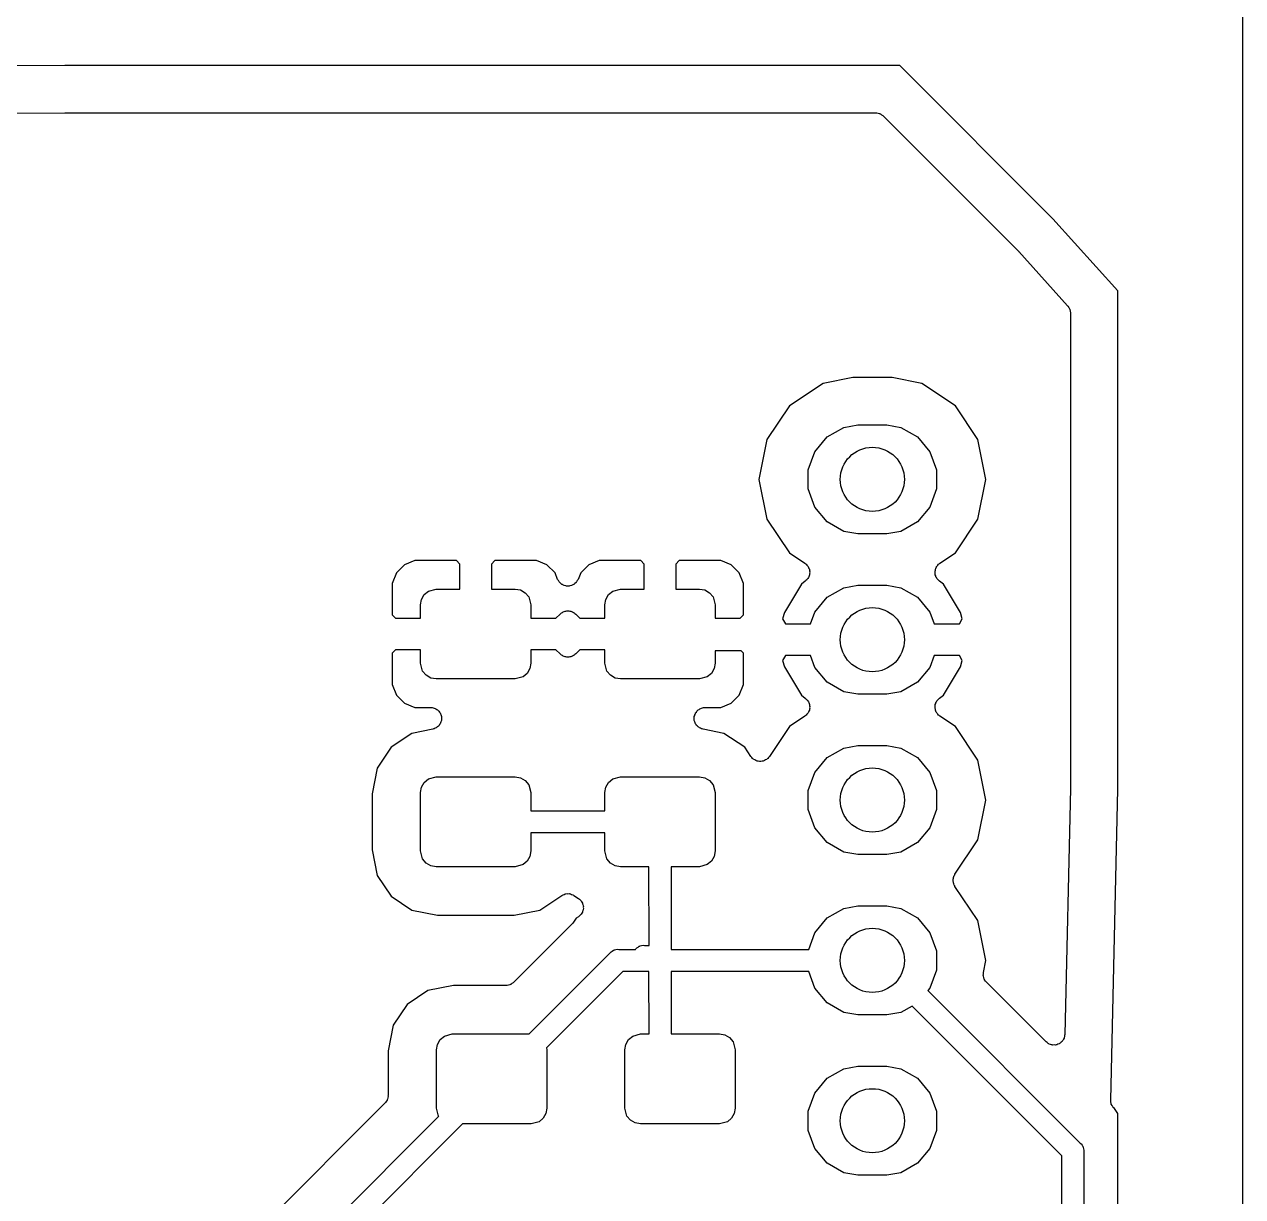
# Model space of a CAD drawing. Extents: x 82 to 161, y -171 to -33.
# Drawn here: x 141.25 to 160.55, y -82.61 to -64.04 of the extents above; entities that cross this region are included whole.
import ezdxf

# ---------------------------------------------------------------- set-up
doc = ezdxf.new("R2010")
doc.units = 0
doc.header["$MEASUREMENT"] = 0
doc.layers.add('BLACK', color=7, linetype='CONTINUOUS')

msp = doc.modelspace()

# ---------------------------------------------------------------- linework, layer by layer
at = {"layer": 'BLACK', "linetype": 'CONTINUOUS'}
for p, q in [((160.553, -33.6144), (160.554, -170.411)), ((141.886, -64.691), (123.267, -64.7575)), ((155.122, -64.691), (141.886, -64.691)), ((157.548, -67.1179), (155.122, -64.691)), ((123.697, -65.506), (141.887, -65.441)), ((141.887, -65.441), (141.888, -65.4411)), ((141.888, -65.4411), (141.888, -65.441)), ((141.888, -65.441), (154.738, -65.441)), ((154.738, -65.441), (154.746, -65.4423)), ((154.746, -65.4423), (154.754, -65.4417)), ((154.754, -65.4417), (154.776, -65.4476)), ((154.776, -65.4476), (154.798, -65.4516)), ((154.798, -65.4516), (154.805, -65.4554)), ((154.805, -65.4554), (154.812, -65.4574)), ((154.812, -65.4574), (154.831, -65.4705)), ((154.831, -65.4705), (154.851, -65.4819)), ((154.851, -65.4819), (154.856, -65.4878)), ((154.856, -65.4878), (154.862, -65.4923)), ((154.862, -65.4923), (157.001, -67.631)), ((158.575, -68.2586), (157.548, -67.1179)), ((157.001, -67.631), (157.004, -67.6348)), ((157.004, -67.6348), (157.007, -67.6377)), ((157.007, -67.6377), (157.78, -68.4964)), ((158.575, -76.153), (158.575, -68.2586)), ((157.78, -68.4964), (157.782, -68.499)), ((157.782, -68.499), (157.784, -68.501)), ((157.784, -68.501), (157.798, -68.5248)), ((157.798, -68.5248), (157.812, -68.548)), ((157.812, -68.548), (157.813, -68.551)), ((157.813, -68.551), (157.814, -68.5537)), ((157.814, -68.5537), (157.819, -68.5806)), ((157.819, -68.5806), (157.825, -68.6074)), ((157.825, -68.6074), (157.824, -68.6105)), ((157.824, -68.6105), (157.825, -68.6135)), ((157.825, -68.6135), (157.825, -76.1425)), ((154.375, -69.6334), (153.904, -69.727)), ((154.997, -69.6334), (154.375, -69.6334)), ((155.468, -69.727), (154.997, -69.6334)), ((153.904, -69.727), (153.37, -70.0837)), ((156.002, -70.0837), (155.468, -69.727)), ((153.37, -70.0837), (153.014, -70.6174)), ((156.358, -70.6174), (156.002, -70.0837)), ((153.97, -70.5752), (154.234, -70.423)), ((154.234, -70.423), (154.458, -70.3834)), ((154.458, -70.3834), (154.914, -70.3834)), ((154.914, -70.3834), (155.138, -70.423)), ((155.138, -70.423), (155.402, -70.5752)), ((153.014, -70.6174), (152.888, -71.247)), ((153.774, -70.8085), (153.97, -70.5752)), ((155.402, -70.5752), (155.598, -70.8085)), ((156.484, -71.247), (156.358, -70.6174)), ((153.67, -71.0947), (153.774, -70.8085)), ((155.598, -70.8085), (155.702, -71.0947)), ((153.67, -71.3993), (153.67, -71.0947)), ((155.702, -71.0947), (155.702, -71.3993)), ((152.888, -71.247), (153.014, -71.8766)), ((153.774, -71.6855), (153.67, -71.3993)), ((155.702, -71.3993), (155.598, -71.6855)), ((156.358, -71.8766), (156.484, -71.247)), ((153.97, -71.9188), (153.774, -71.6855)), ((155.598, -71.6855), (155.402, -71.9188)), ((153.014, -71.8766), (153.37, -72.4103)), ((154.234, -72.071), (153.97, -71.9188)), ((155.402, -71.9188), (155.138, -72.071)), ((156.002, -72.4103), (156.358, -71.8766)), ((154.458, -72.1106), (154.234, -72.071)), ((154.914, -72.1106), (154.458, -72.1106)), ((155.138, -72.071), (154.914, -72.1106)), ((147.435, -72.534), (147.27, -72.6025)), ((148.096, -72.534), (147.435, -72.534)), ((148.149, -72.5877), (148.096, -72.534)), ((148.149, -72.984), (148.149, -72.5877)), ((148.703, -72.534), (148.649, -72.5877)), ((148.649, -72.5877), (148.649, -72.984)), ((149.364, -72.534), (148.703, -72.534)), ((149.529, -72.6025), (149.364, -72.534)), ((150.356, -72.534), (150.191, -72.6025)), ((151.017, -72.534), (150.356, -72.534)), ((151.07, -72.5877), (151.017, -72.534)), ((151.07, -72.984), (151.07, -72.5877)), ((151.624, -72.534), (151.57, -72.5877)), ((151.57, -72.5877), (151.57, -72.984)), ((152.285, -72.534), (151.624, -72.534)), ((152.45, -72.6025), (152.285, -72.534)), ((153.37, -72.4103), (153.616, -72.5745)), ((153.616, -72.5745), (153.627, -72.5847)), ((153.627, -72.5847), (153.639, -72.5928)), ((153.639, -72.5928), (153.648, -72.6055)), ((155.724, -72.6055), (155.733, -72.5928)), ((155.733, -72.5928), (155.745, -72.5847)), ((155.745, -72.5847), (155.756, -72.5745)), ((155.756, -72.5745), (156.002, -72.4103)), ((147.143, -72.7291), (147.075, -72.8945)), ((147.27, -72.6025), (147.143, -72.7291)), ((149.656, -72.7291), (149.529, -72.6025)), ((149.698, -72.8313), (149.656, -72.7291)), ((150.064, -72.7291), (150.022, -72.8313)), ((150.191, -72.6025), (150.064, -72.7291)), ((152.577, -72.7291), (152.45, -72.6025)), ((152.645, -72.8945), (152.577, -72.7291)), ((153.648, -72.6055), (153.66, -72.6165)), ((153.66, -72.6165), (153.666, -72.6297)), ((153.666, -72.6297), (153.675, -72.6415)), ((153.679, -72.7905), (153.671, -72.8027)), ((153.675, -72.6415), (153.68, -72.6568)), ((153.683, -72.775), (153.679, -72.7905)), ((153.68, -72.6568), (153.687, -72.671)), ((153.689, -72.7604), (153.683, -72.775)), ((153.687, -72.671), (153.688, -72.6857)), ((153.688, -72.6857), (153.693, -72.6998)), ((153.69, -72.7457), (153.689, -72.7604)), ((153.693, -72.7314), (153.69, -72.7457)), ((153.693, -72.6998), (153.692, -72.7156)), ((153.692, -72.7156), (153.693, -72.7314)), ((155.679, -72.6998), (155.684, -72.6857)), ((155.68, -72.7156), (155.679, -72.6998)), ((155.679, -72.7314), (155.68, -72.7156)), ((155.682, -72.7457), (155.679, -72.7314)), ((155.683, -72.7604), (155.682, -72.7457)), ((155.689, -72.775), (155.683, -72.7604)), ((155.684, -72.6857), (155.685, -72.671)), ((155.685, -72.671), (155.692, -72.6568)), ((155.693, -72.7905), (155.689, -72.775)), ((155.692, -72.6568), (155.697, -72.6415)), ((155.701, -72.8027), (155.693, -72.7905)), ((155.697, -72.6415), (155.706, -72.6297)), ((155.706, -72.6297), (155.712, -72.6165)), ((155.712, -72.6165), (155.724, -72.6055)), ((147.075, -72.8945), (147.075, -73.3928)), ((147.649, -73.0175), (147.774, -72.984)), ((147.774, -72.984), (148.149, -72.984)), ((148.649, -72.984), (149.024, -72.984)), ((149.024, -72.984), (149.11, -72.9991)), ((149.711, -72.8506), (149.698, -72.8313)), ((149.721, -72.8709), (149.711, -72.8506)), ((149.727, -72.876), (149.721, -72.8709)), ((149.731, -72.8825), (149.727, -72.876)), ((149.749, -72.8965), (149.731, -72.8825)), ((149.766, -72.9119), (149.749, -72.8965)), ((149.773, -72.9149), (149.766, -72.9119)), ((149.779, -72.9195), (149.773, -72.9149)), ((149.801, -72.9264), (149.779, -72.9195)), ((149.822, -72.9352), (149.801, -72.9264)), ((149.83, -72.9355), (149.822, -72.9352)), ((149.837, -72.9378), (149.83, -72.9355)), ((149.86, -72.9368), (149.837, -72.9378)), ((149.883, -72.9378), (149.86, -72.9368)), ((149.89, -72.9355), (149.883, -72.9378)), ((149.898, -72.9352), (149.89, -72.9355)), ((149.919, -72.9264), (149.898, -72.9352)), ((149.941, -72.9195), (149.919, -72.9264)), ((149.947, -72.9149), (149.941, -72.9195)), ((149.954, -72.9119), (149.947, -72.9149)), ((149.971, -72.8965), (149.954, -72.9119)), ((149.989, -72.8825), (149.971, -72.8965)), ((149.993, -72.8761), (149.989, -72.8825)), ((149.999, -72.8709), (149.993, -72.8761)), ((150.009, -72.8506), (149.999, -72.8709)), ((150.022, -72.8313), (150.009, -72.8506)), ((150.57, -73.0175), (150.695, -72.984)), ((150.695, -72.984), (151.07, -72.984)), ((151.57, -72.984), (151.945, -72.984)), ((151.945, -72.984), (152.031, -72.9991)), ((152.645, -73.3928), (152.645, -72.8945)), ((153.56, -72.9071), (153.292, -73.3558)), ((153.623, -72.8604), (153.56, -72.9071)), ((153.633, -72.8497), (153.623, -72.8604)), ((153.645, -72.841), (153.633, -72.8497)), ((153.654, -72.8278), (153.645, -72.841)), ((153.665, -72.8162), (153.654, -72.8278)), ((153.671, -72.8027), (153.665, -72.8162)), ((153.97, -73.1152), (154.234, -72.963)), ((154.234, -72.963), (154.458, -72.9234)), ((154.458, -72.9234), (154.914, -72.9234)), ((154.914, -72.9234), (155.138, -72.963)), ((155.138, -72.963), (155.402, -73.1152)), ((155.707, -72.8162), (155.701, -72.8027)), ((155.718, -72.8278), (155.707, -72.8162)), ((155.727, -72.841), (155.718, -72.8278)), ((155.739, -72.8497), (155.727, -72.841)), ((155.749, -72.8604), (155.739, -72.8497)), ((155.812, -72.9071), (155.749, -72.8604)), ((156.08, -73.3558), (155.812, -72.9071)), ((147.524, -73.234), (147.54, -73.1485)), ((147.54, -73.1485), (147.583, -73.0733)), ((147.583, -73.0733), (147.649, -73.0175)), ((149.11, -72.9991), (149.185, -73.0425)), ((149.185, -73.0425), (149.241, -73.109)), ((149.241, -73.109), (149.274, -73.234)), ((150.445, -73.234), (150.461, -73.1485)), ((150.461, -73.1485), (150.504, -73.0733)), ((150.504, -73.0733), (150.57, -73.0175)), ((152.031, -72.9991), (152.106, -73.0425)), ((152.106, -73.0425), (152.162, -73.109)), ((152.162, -73.109), (152.195, -73.234)), ((153.774, -73.3485), (153.97, -73.1152)), ((155.402, -73.1152), (155.598, -73.3485)), ((147.524, -73.4465), (147.524, -73.234)), ((149.274, -73.234), (149.274, -73.4465)), ((149.749, -73.3722), (149.76, -73.3614)), ((149.76, -73.3614), (149.773, -73.3549)), ((149.773, -73.3549), (149.786, -73.3461)), ((149.786, -73.3461), (149.801, -73.3422)), ((149.801, -73.3422), (149.815, -73.3357)), ((149.815, -73.3357), (149.83, -73.3344)), ((149.83, -73.3344), (149.845, -73.3304)), ((149.845, -73.3304), (149.86, -73.3318)), ((149.86, -73.3318), (149.875, -73.3304)), ((149.875, -73.3304), (149.89, -73.3344)), ((149.89, -73.3344), (149.905, -73.3357)), ((149.905, -73.3357), (149.919, -73.3422)), ((149.919, -73.3422), (149.934, -73.3461)), ((149.934, -73.3461), (149.947, -73.3549)), ((149.947, -73.3549), (149.96, -73.3614)), ((149.96, -73.3614), (149.971, -73.3722)), ((150.445, -73.4465), (150.445, -73.234)), ((152.195, -73.234), (152.195, -73.4465)), ((153.292, -73.3558), (153.264, -73.4583)), ((153.706, -73.537), (153.774, -73.3485)), ((155.598, -73.3485), (155.666, -73.537)), ((156.108, -73.4583), (156.08, -73.3558)), ((147.075, -73.3928), (147.128, -73.4465)), ((147.128, -73.4465), (147.524, -73.4465)), ((149.274, -73.4465), (149.671, -73.4465)), ((149.671, -73.4465), (149.736, -73.381)), ((149.736, -73.381), (149.749, -73.3722)), ((149.971, -73.3722), (149.984, -73.381)), ((149.984, -73.381), (150.049, -73.4465)), ((150.049, -73.4465), (150.445, -73.4465)), ((152.195, -73.4465), (152.592, -73.4465)), ((152.592, -73.4465), (152.645, -73.3928)), ((153.264, -73.4583), (153.307, -73.537)), ((153.307, -73.537), (153.706, -73.537)), ((155.666, -73.537), (156.065, -73.537)), ((156.065, -73.537), (156.108, -73.4583)), ((147.128, -73.9465), (147.075, -74.0002)), ((147.524, -73.9465), (147.128, -73.9465)), ((147.524, -74.159), (147.524, -73.9465)), ((149.671, -73.9465), (149.274, -73.9465)), ((149.274, -73.9465), (149.274, -74.159)), ((149.736, -74.012), (149.671, -73.9465)), ((150.049, -73.9465), (149.984, -74.012)), ((150.445, -73.9465), (150.049, -73.9465)), ((150.445, -74.159), (150.445, -73.9465)), ((147.075, -74.0002), (147.075, -74.4985)), ((149.749, -74.0208), (149.736, -74.012)), ((149.76, -74.0316), (149.749, -74.0208)), ((149.773, -74.0381), (149.76, -74.0316)), ((149.786, -74.0469), (149.773, -74.0381)), ((149.801, -74.0508), (149.786, -74.0469)), ((149.815, -74.0573), (149.801, -74.0508)), ((149.83, -74.0586), (149.815, -74.0573)), ((149.845, -74.0626), (149.83, -74.0586)), ((149.86, -74.0612), (149.845, -74.0626)), ((149.875, -74.0626), (149.86, -74.0612)), ((149.89, -74.0586), (149.875, -74.0626)), ((149.905, -74.0573), (149.89, -74.0586)), ((149.919, -74.0508), (149.905, -74.0573)), ((149.934, -74.0469), (149.919, -74.0508)), ((149.947, -74.0381), (149.934, -74.0469)), ((149.96, -74.0316), (149.947, -74.0381)), ((149.971, -74.0208), (149.96, -74.0316)), ((149.984, -74.012), (149.971, -74.0208)), ((152.607, -73.962), (152.195, -73.962)), ((152.195, -73.962), (152.195, -74.159)), ((152.645, -74.0002), (152.607, -73.962)), ((152.645, -74.4985), (152.645, -74.0002)), ((153.307, -74.037), (153.264, -74.1157)), ((153.264, -74.1157), (153.292, -74.2182)), ((153.706, -74.037), (153.307, -74.037)), ((153.774, -74.2255), (153.706, -74.037)), ((155.666, -74.037), (155.598, -74.2255)), ((156.065, -74.037), (155.666, -74.037)), ((156.108, -74.1157), (156.065, -74.037)), ((156.08, -74.2182), (156.108, -74.1157)), ((147.558, -74.284), (147.524, -74.159)), ((147.614, -74.3505), (147.558, -74.284)), ((149.216, -74.3197), (149.149, -74.3755)), ((149.259, -74.2445), (149.216, -74.3197)), ((149.274, -74.159), (149.259, -74.2445)), ((150.479, -74.284), (150.445, -74.159)), ((150.535, -74.3505), (150.479, -74.284)), ((152.137, -74.3197), (152.07, -74.3755)), ((152.18, -74.2445), (152.137, -74.3197)), ((152.195, -74.159), (152.18, -74.2445)), ((153.292, -74.2182), (153.56, -74.6669)), ((153.97, -74.4588), (153.774, -74.2255)), ((155.598, -74.2255), (155.402, -74.4588)), ((155.812, -74.6669), (156.08, -74.2182)), ((147.075, -74.4985), (147.143, -74.6639)), ((147.689, -74.3939), (147.614, -74.3505)), ((147.774, -74.409), (147.689, -74.3939)), ((149.024, -74.409), (147.774, -74.409)), ((149.149, -74.3755), (149.024, -74.409)), ((150.61, -74.3939), (150.535, -74.3505)), ((150.695, -74.409), (150.61, -74.3939)), ((151.945, -74.409), (150.695, -74.409)), ((152.07, -74.3755), (151.945, -74.409)), ((152.577, -74.6639), (152.645, -74.4985)), ((154.234, -74.611), (153.97, -74.4588)), ((155.402, -74.4588), (155.138, -74.611)), ((147.143, -74.6639), (147.27, -74.7905)), ((152.45, -74.7905), (152.577, -74.6639)), ((153.56, -74.6669), (153.623, -74.7136)), ((153.623, -74.7136), (153.633, -74.7243)), ((154.458, -74.6506), (154.234, -74.611)), ((154.914, -74.6506), (154.458, -74.6506)), ((155.138, -74.611), (154.914, -74.6506)), ((155.739, -74.7243), (155.749, -74.7136)), ((155.749, -74.7136), (155.812, -74.6669)), ((147.27, -74.7905), (147.435, -74.859)), ((147.435, -74.859), (147.683, -74.859)), ((147.683, -74.859), (147.697, -74.8613)), ((147.697, -74.8613), (147.71, -74.861)), ((147.71, -74.861), (147.726, -74.8666)), ((147.726, -74.8666), (147.743, -74.8696)), ((147.743, -74.8696), (147.755, -74.8763)), ((147.755, -74.8763), (147.768, -74.8806)), ((147.768, -74.8806), (147.781, -74.8913)), ((147.781, -74.8913), (147.796, -74.8999)), ((147.796, -74.8999), (147.805, -74.9102)), ((147.805, -74.9102), (147.815, -74.9186)), ((151.905, -74.9186), (151.915, -74.9102)), ((151.915, -74.9102), (151.924, -74.8999)), ((151.924, -74.8999), (151.939, -74.8913)), ((151.939, -74.8913), (151.952, -74.8806)), ((151.952, -74.8806), (151.965, -74.8763)), ((151.965, -74.8763), (151.977, -74.8696)), ((151.977, -74.8696), (151.994, -74.8666)), ((151.994, -74.8666), (152.01, -74.861)), ((152.01, -74.861), (152.023, -74.8613)), ((152.023, -74.8613), (152.037, -74.859)), ((152.037, -74.859), (152.285, -74.859)), ((152.285, -74.859), (152.45, -74.7905)), ((153.633, -74.7243), (153.645, -74.733)), ((153.645, -74.733), (153.654, -74.7462)), ((153.654, -74.7462), (153.665, -74.7578)), ((153.665, -74.7578), (153.671, -74.7713)), ((153.671, -74.7713), (153.679, -74.7835)), ((153.679, -74.7835), (153.683, -74.799)), ((153.687, -74.903), (153.68, -74.9172)), ((153.683, -74.799), (153.689, -74.8136)), ((153.688, -74.8883), (153.687, -74.903)), ((153.693, -74.8742), (153.688, -74.8883)), ((153.689, -74.8136), (153.69, -74.8283)), ((153.69, -74.8283), (153.693, -74.8426)), ((153.693, -74.8426), (153.692, -74.8584)), ((153.692, -74.8584), (153.693, -74.8742)), ((155.679, -74.8426), (155.682, -74.8283)), ((155.68, -74.8584), (155.679, -74.8426)), ((155.679, -74.8742), (155.68, -74.8584)), ((155.684, -74.8883), (155.679, -74.8742)), ((155.682, -74.8283), (155.683, -74.8136)), ((155.683, -74.8136), (155.689, -74.799)), ((155.685, -74.903), (155.684, -74.8883)), ((155.692, -74.9172), (155.685, -74.903)), ((155.689, -74.799), (155.693, -74.7835)), ((155.693, -74.7835), (155.701, -74.7713)), ((155.701, -74.7713), (155.707, -74.7578)), ((155.707, -74.7578), (155.718, -74.7462)), ((155.718, -74.7462), (155.727, -74.733)), ((155.727, -74.733), (155.739, -74.7243)), ((147.815, -74.9186), (147.824, -74.9333)), ((147.824, -74.9333), (147.835, -74.9465)), ((147.835, -74.9465), (147.84, -74.9591)), ((147.841, -75.1053), (147.835, -75.1215)), ((147.84, -74.9591), (147.847, -74.9706)), ((147.849, -75.0903), (147.841, -75.1053)), ((147.847, -74.9706), (147.85, -74.9874)), ((147.851, -75.077), (147.849, -75.0903)), ((147.85, -74.9874), (147.856, -75.0036)), ((147.856, -75.0644), (147.851, -75.077)), ((147.856, -75.0036), (147.856, -75.017)), ((147.856, -75.017), (147.858, -75.0302)), ((147.858, -75.0302), (147.856, -75.0472)), ((147.856, -75.0472), (147.856, -75.0644)), ((151.862, -75.0302), (151.864, -75.017)), ((151.864, -75.0472), (151.862, -75.0302)), ((151.864, -75.0036), (151.87, -74.9874)), ((151.864, -75.017), (151.864, -75.0036)), ((151.864, -75.0644), (151.864, -75.0472)), ((151.869, -75.077), (151.864, -75.0644)), ((151.871, -75.0903), (151.869, -75.077)), ((151.87, -74.9874), (151.873, -74.9706)), ((151.879, -75.1053), (151.871, -75.0903)), ((151.873, -74.9706), (151.88, -74.9591)), ((151.885, -75.1215), (151.879, -75.1053)), ((151.88, -74.9591), (151.885, -74.9465)), ((151.885, -74.9465), (151.896, -74.9333)), ((151.896, -74.9333), (151.905, -74.9186)), ((153.616, -74.9995), (153.37, -75.1637)), ((153.627, -74.9893), (153.616, -74.9995)), ((153.639, -74.9812), (153.627, -74.9893)), ((153.648, -74.9685), (153.639, -74.9812)), ((153.66, -74.9575), (153.648, -74.9685)), ((153.666, -74.9443), (153.66, -74.9575)), ((153.675, -74.9325), (153.666, -74.9443)), ((153.68, -74.9172), (153.675, -74.9325)), ((155.697, -74.9325), (155.692, -74.9172)), ((155.706, -74.9443), (155.697, -74.9325)), ((155.712, -74.9575), (155.706, -74.9443)), ((155.724, -74.9685), (155.712, -74.9575)), ((155.733, -74.9812), (155.724, -74.9685)), ((155.745, -74.9893), (155.733, -74.9812)), ((155.756, -74.9995), (155.745, -74.9893)), ((156.002, -75.1637), (155.756, -74.9995)), ((147.386, -75.2715), (147.057, -75.4915)), ((147.718, -75.2056), (147.386, -75.2715)), ((147.73, -75.2008), (147.718, -75.2056)), ((147.743, -75.1984), (147.73, -75.2008)), ((147.758, -75.1898), (147.743, -75.1984)), ((147.774, -75.1836), (147.758, -75.1898)), ((147.784, -75.1748), (147.774, -75.1836)), ((147.796, -75.1681), (147.784, -75.1748)), ((147.807, -75.1549), (147.796, -75.1681)), ((147.82, -75.1435), (147.807, -75.1549)), ((147.826, -75.1318), (147.82, -75.1435)), ((147.835, -75.1215), (147.826, -75.1318)), ((151.894, -75.1318), (151.885, -75.1215)), ((151.9, -75.1435), (151.894, -75.1318)), ((151.913, -75.1549), (151.9, -75.1435)), ((151.924, -75.1681), (151.913, -75.1549)), ((151.936, -75.1748), (151.924, -75.1681)), ((151.946, -75.1836), (151.936, -75.1748)), ((151.962, -75.1898), (151.946, -75.1836)), ((151.977, -75.1984), (151.962, -75.1898)), ((151.99, -75.2008), (151.977, -75.1984)), ((152.002, -75.2056), (151.99, -75.2008)), ((152.334, -75.2715), (152.002, -75.2056)), ((152.663, -75.4915), (152.334, -75.2715)), ((153.37, -75.1637), (153.053, -75.6391)), ((156.358, -75.6974), (156.002, -75.1637)), ((147.057, -75.4915), (146.837, -75.8207)), ((152.762, -75.6391), (152.663, -75.4915)), ((154.234, -75.503), (154.458, -75.4634)), ((154.458, -75.4634), (154.914, -75.4634)), ((154.914, -75.4634), (155.138, -75.503)), ((152.775, -75.6529), (152.762, -75.6391)), ((152.786, -75.6683), (152.775, -75.6529)), ((152.796, -75.6746), (152.786, -75.6683)), ((152.804, -75.683), (152.796, -75.6746)), ((152.821, -75.6914), (152.804, -75.683)), ((153.011, -75.683), (152.993, -75.6914)), ((153.019, -75.6746), (153.011, -75.683)), ((153.028, -75.6683), (153.019, -75.6746)), ((153.039, -75.6529), (153.028, -75.6683)), ((153.053, -75.6391), (153.039, -75.6529)), ((153.774, -75.8885), (153.97, -75.6552)), ((153.97, -75.6552), (154.234, -75.503)), ((155.138, -75.503), (155.402, -75.6552)), ((155.402, -75.6552), (155.598, -75.8885)), ((146.837, -75.8207), (146.756, -76.2262)), ((152.837, -75.702), (152.821, -75.6914)), ((152.848, -75.7048), (152.837, -75.702)), ((152.858, -75.7098), (152.848, -75.7048)), ((152.877, -75.7119), (152.858, -75.7098)), ((152.896, -75.7165), (152.877, -75.7119)), ((152.907, -75.7152), (152.896, -75.7165)), ((152.919, -75.7165), (152.907, -75.7152)), ((152.937, -75.7119), (152.919, -75.7165)), ((152.956, -75.7098), (152.937, -75.7119)), ((152.966, -75.7048), (152.956, -75.7098)), ((152.978, -75.702), (152.966, -75.7048)), ((152.993, -75.6914), (152.978, -75.702)), ((156.484, -76.327), (156.358, -75.6974)), ((147.54, -76.1235), (147.583, -76.0483)), ((147.583, -76.0483), (147.649, -75.9925)), ((147.649, -75.9925), (147.774, -75.959)), ((147.774, -75.959), (149.024, -75.959)), ((149.024, -75.959), (149.11, -75.9741)), ((149.11, -75.9741), (149.185, -76.0175)), ((149.185, -76.0175), (149.241, -76.084)), ((150.461, -76.1235), (150.504, -76.0483)), ((150.504, -76.0483), (150.57, -75.9925)), ((150.57, -75.9925), (150.695, -75.959)), ((150.695, -75.959), (151.945, -75.959)), ((151.945, -75.959), (152.031, -75.9741)), ((152.031, -75.9741), (152.106, -76.0175)), ((152.106, -76.0175), (152.162, -76.084)), ((153.67, -76.1747), (153.774, -75.8885)), ((155.598, -75.8885), (155.702, -76.1747)), ((146.756, -76.2262), (146.756, -77.1168)), ((147.524, -76.209), (147.54, -76.1235)), ((147.524, -77.134), (147.524, -76.209)), ((149.241, -76.084), (149.274, -76.209)), ((149.274, -76.209), (149.274, -76.4965)), ((150.445, -76.209), (150.461, -76.1235)), ((150.445, -76.4965), (150.445, -76.209)), ((152.162, -76.084), (152.195, -76.209)), ((152.195, -76.209), (152.195, -77.134)), ((153.67, -76.4793), (153.67, -76.1747)), ((155.702, -76.1747), (155.702, -76.4793)), ((157.825, -76.1465), (157.737, -80.0385)), ((157.825, -76.1425), (157.825, -76.1445)), ((157.825, -76.1445), (157.825, -76.1465)), ((158.463, -81.0818), (158.575, -76.153)), ((156.358, -76.9566), (156.484, -76.327)), ((149.274, -76.4965), (150.445, -76.4965)), ((153.774, -76.7655), (153.67, -76.4793)), ((155.702, -76.4793), (155.598, -76.7655)), ((153.97, -76.9988), (153.774, -76.7655)), ((155.598, -76.7655), (155.402, -76.9988)), ((150.445, -76.8465), (149.274, -76.8465)), ((149.274, -76.8465), (149.274, -77.134)), ((150.445, -77.134), (150.445, -76.8465)), ((154.234, -77.151), (153.97, -76.9988)), ((155.402, -76.9988), (155.138, -77.151)), ((155.995, -77.4998), (156.358, -76.9566)), ((146.756, -77.1168), (146.837, -77.5223)), ((147.558, -77.259), (147.524, -77.134)), ((149.259, -77.2195), (149.216, -77.2947)), ((149.274, -77.134), (149.259, -77.2195)), ((150.479, -77.259), (150.445, -77.134)), ((152.18, -77.2195), (152.137, -77.2947)), ((152.195, -77.134), (152.18, -77.2195)), ((154.458, -77.1906), (154.234, -77.151)), ((154.914, -77.1906), (154.458, -77.1906)), ((155.138, -77.151), (154.914, -77.1906)), ((147.614, -77.3255), (147.558, -77.259)), ((147.689, -77.3689), (147.614, -77.3255)), ((147.774, -77.384), (147.689, -77.3689)), ((149.024, -77.384), (147.774, -77.384)), ((149.149, -77.3505), (149.024, -77.384)), ((149.216, -77.2947), (149.149, -77.3505)), ((150.535, -77.3255), (150.479, -77.259)), ((150.61, -77.3689), (150.535, -77.3255)), ((150.695, -77.384), (150.61, -77.3689)), ((151.145, -77.384), (150.695, -77.384)), ((151.146, -78.6285), (151.145, -77.384)), ((151.945, -77.384), (151.495, -77.384)), ((151.495, -77.384), (151.495, -78.692)), ((152.07, -77.3505), (151.945, -77.384)), ((152.137, -77.2947), (152.07, -77.3505)), ((146.837, -77.5223), (147.057, -77.8515)), ((155.967, -77.5779), (155.97, -77.5669)), ((155.968, -77.597), (155.967, -77.5779)), ((155.967, -77.6161), (155.968, -77.597)), ((155.97, -77.6271), (155.967, -77.6161)), ((155.97, -77.5669), (155.971, -77.5554)), ((155.971, -77.5554), (155.979, -77.5379)), ((155.979, -77.5379), (155.984, -77.5196)), ((155.984, -77.5196), (155.991, -77.5103)), ((155.991, -77.5103), (155.995, -77.4998)), ((149.83, -77.8124), (149.841, -77.8092)), ((149.841, -77.8092), (149.86, -77.8104)), ((149.86, -77.8104), (149.879, -77.8092)), ((149.879, -77.8092), (149.89, -77.8124)), ((155.971, -77.6386), (155.97, -77.6271)), ((155.979, -77.6561), (155.971, -77.6386)), ((155.984, -77.6744), (155.979, -77.6561)), ((155.991, -77.6837), (155.984, -77.6744)), ((155.995, -77.6942), (155.991, -77.6837)), ((156.358, -78.2374), (155.995, -77.6942)), ((147.057, -77.8515), (147.386, -78.0715)), ((149.413, -78.0715), (149.763, -77.8376)), ((149.763, -77.8376), (149.773, -77.833)), ((149.773, -77.833), (149.783, -77.8262)), ((149.783, -77.8262), (149.801, -77.8208)), ((149.801, -77.8208), (149.818, -77.8131)), ((149.818, -77.8131), (149.83, -77.8124)), ((149.89, -77.8124), (149.902, -77.8131)), ((149.902, -77.8131), (149.919, -77.8208)), ((149.919, -77.8208), (149.937, -77.8262)), ((149.937, -77.8262), (149.947, -77.833)), ((149.947, -77.833), (149.957, -77.8376)), ((149.957, -77.8376), (150.028, -77.8848)), ((150.028, -77.8848), (150.042, -77.898)), ((150.042, -77.898), (150.057, -77.9093)), ((150.057, -77.9093), (150.063, -77.9189)), ((150.063, -77.9189), (150.072, -77.9269)), ((150.072, -77.9269), (150.08, -77.944)), ((150.08, -77.944), (150.091, -77.9599)), ((150.091, -77.9599), (150.094, -77.971)), ((150.094, -77.971), (150.099, -77.9814)), ((150.099, -77.9814), (150.101, -78.0004)), ((150.101, -78.0004), (150.105, -78.0189)), ((154.234, -78.043), (154.458, -78.0034)), ((154.458, -78.0034), (154.914, -78.0034)), ((154.914, -78.0034), (155.138, -78.043)), ((147.386, -78.0715), (147.792, -78.1521)), ((147.792, -78.1521), (149.007, -78.1521)), ((149.007, -78.1521), (149.413, -78.0715)), ((150.028, -78.1759), (149.992, -78.2001)), ((150.042, -78.1626), (150.028, -78.1759)), ((150.057, -78.1514), (150.042, -78.1626)), ((150.063, -78.1418), (150.057, -78.1514)), ((150.072, -78.1338), (150.063, -78.1418)), ((150.08, -78.1167), (150.072, -78.1338)), ((150.091, -78.1008), (150.08, -78.1167)), ((150.094, -78.0896), (150.091, -78.1008)), ((150.099, -78.0793), (150.094, -78.0896)), ((150.101, -78.0603), (150.099, -78.0793)), ((150.105, -78.0418), (150.101, -78.0603)), ((150.105, -78.0189), (150.104, -78.0303)), ((150.104, -78.0303), (150.105, -78.0418)), ((153.774, -78.4285), (153.97, -78.1952)), ((153.97, -78.1952), (154.234, -78.043)), ((155.138, -78.043), (155.402, -78.1952)), ((155.402, -78.1952), (155.598, -78.4285)), ((149.928, -78.2895), (149.004, -79.2131)), ((149.938, -78.2754), (149.928, -78.2895)), ((149.95, -78.263), (149.938, -78.2754)), ((149.992, -78.2001), (149.95, -78.263)), ((156.484, -78.867), (156.358, -78.2374)), ((153.678, -78.692), (153.774, -78.4285)), ((155.598, -78.4285), (155.702, -78.7147)), ((149.246, -80.0325), (150.529, -78.7487)), ((150.529, -78.7487), (150.544, -78.7309)), ((150.544, -78.7309), (150.564, -78.7193)), ((150.564, -78.7193), (150.583, -78.706)), ((150.583, -78.706), (150.591, -78.7039)), ((150.591, -78.7039), (150.598, -78.7)), ((150.598, -78.7), (150.621, -78.696)), ((150.621, -78.696), (150.643, -78.69)), ((150.643, -78.69), (150.666, -78.692)), ((150.666, -78.692), (150.931, -78.692)), ((150.931, -78.692), (150.937, -78.6852)), ((150.937, -78.6852), (150.952, -78.6674)), ((150.952, -78.6674), (150.972, -78.6558)), ((150.972, -78.6558), (150.991, -78.6424)), ((150.991, -78.6424), (150.999, -78.6404)), ((150.999, -78.6404), (151.006, -78.6365)), ((151.006, -78.6365), (151.029, -78.6325)), ((151.029, -78.6325), (151.051, -78.6265)), ((151.051, -78.6265), (151.074, -78.6285)), ((151.074, -78.6285), (151.146, -78.6285)), ((151.495, -78.692), (153.678, -78.692)), ((155.702, -78.7147), (155.702, -79.0193)), ((156.446, -79.0564), (156.484, -78.867)), ((150.731, -79.042), (149.52, -80.2525)), ((150.995, -79.042), (150.731, -79.042)), ((151.018, -79.044), (150.995, -79.042)), ((151.026, -79.042), (151.018, -79.044)), ((151.145, -79.042), (151.026, -79.042)), ((151.146, -80.0325), (151.145, -79.042)), ((153.678, -79.042), (151.495, -79.042)), ((151.495, -79.042), (151.495, -80.0325)), ((153.774, -79.3055), (153.678, -79.042)), ((155.702, -79.0193), (155.598, -79.3055)), ((156.443, -79.1058), (156.445, -79.0811)), ((156.445, -79.1114), (156.443, -79.1058)), ((156.445, -79.0811), (156.446, -79.0564)), ((156.445, -79.1172), (156.445, -79.1114)), ((156.453, -79.1406), (156.445, -79.1172)), ((156.459, -79.1645), (156.453, -79.1406)), ((147.64, -79.345), (147.311, -79.565)), ((148.046, -79.2644), (147.64, -79.345)), ((148.88, -79.2644), (148.046, -79.2644)), ((148.888, -79.263), (148.88, -79.2644)), ((148.896, -79.2637), (148.888, -79.263)), ((148.918, -79.2578), (148.896, -79.2637)), ((148.94, -79.2538), (148.918, -79.2578)), ((148.947, -79.25), (148.94, -79.2538)), ((148.954, -79.248), (148.947, -79.25)), ((148.973, -79.2349), (148.954, -79.248)), ((148.993, -79.2234), (148.973, -79.2349)), ((148.998, -79.2175), (148.993, -79.2234)), ((149.004, -79.2131), (148.998, -79.2175)), ((153.97, -79.5388), (153.774, -79.3055)), ((155.598, -79.3055), (155.564, -79.3454)), ((155.564, -79.3454), (157.979, -81.7605)), ((156.462, -79.1692), (156.459, -79.1645)), ((156.464, -79.1747), (156.462, -79.1692)), ((156.48, -79.194), (156.464, -79.1747)), ((156.494, -79.2143), (156.48, -79.194)), ((157.438, -80.1583), (156.494, -79.2143)), ((154.234, -79.691), (153.97, -79.5388)), ((147.311, -79.565), (147.091, -79.8942)), ((154.458, -79.7306), (154.234, -79.691)), ((154.914, -79.7306), (154.458, -79.7306)), ((155.138, -79.691), (154.914, -79.7306)), ((155.314, -79.5898), (155.138, -79.691)), ((157.686, -81.9621), (155.314, -79.5898)), ((147.091, -79.8942), (147.01, -80.2997)), ((147.794, -80.197), (147.837, -80.1218)), ((147.837, -80.1218), (147.903, -80.066)), ((147.903, -80.066), (148.028, -80.0325)), ((148.028, -80.0325), (149.246, -80.0325)), ((150.778, -80.197), (150.821, -80.1218)), ((150.821, -80.1218), (150.888, -80.066)), ((150.888, -80.066), (151.013, -80.0325)), ((151.013, -80.0325), (151.146, -80.0325)), ((151.495, -80.0325), (152.263, -80.0325)), ((152.263, -80.0325), (152.349, -80.0476)), ((152.349, -80.0476), (152.424, -80.091)), ((152.424, -80.091), (152.48, -80.1575)), ((157.714, -80.1159), (157.705, -80.1349)), ((157.725, -80.0981), (157.714, -80.1159)), ((157.726, -80.0886), (157.725, -80.0981)), ((157.731, -80.0798), (157.726, -80.0886)), ((157.732, -80.059), (157.731, -80.0798)), ((157.737, -80.0385), (157.732, -80.059)), ((147.01, -80.2997), (147.01, -81.0075)), ((147.778, -80.2825), (147.794, -80.197)), ((147.778, -81.2075), (147.778, -80.2825)), ((149.52, -80.2525), (149.528, -80.2825)), ((149.528, -80.2825), (149.528, -81.2075)), ((150.763, -80.2825), (150.778, -80.197)), ((150.763, -81.2075), (150.763, -80.2825)), ((152.48, -80.1575), (152.513, -80.2825)), ((152.513, -80.2825), (152.513, -81.2075)), ((157.455, -80.1702), (157.438, -80.1583)), ((157.471, -80.184), (157.455, -80.1702)), ((157.48, -80.1876), (157.471, -80.184)), ((157.488, -80.1931), (157.48, -80.1876)), ((157.508, -80.1985), (157.488, -80.1931)), ((157.527, -80.2061), (157.508, -80.1985)), ((157.537, -80.2063), (157.527, -80.2061)), ((157.546, -80.2088), (157.537, -80.2063)), ((157.567, -80.207), (157.546, -80.2088)), ((157.588, -80.2075), (157.567, -80.207)), ((157.597, -80.2044), (157.588, -80.2075)), ((157.607, -80.2035), (157.597, -80.2044)), ((157.626, -80.1947), (157.607, -80.2035)), ((157.646, -80.188), (157.626, -80.1947)), ((157.653, -80.182), (157.646, -80.188)), ((157.662, -80.1779), (157.653, -80.182)), ((157.677, -80.1631), (157.662, -80.1779)), ((157.693, -80.15), (157.677, -80.1631)), ((157.698, -80.1417), (157.693, -80.15)), ((157.705, -80.1349), (157.698, -80.1417)), ((153.97, -80.7352), (154.234, -80.583)), ((154.234, -80.583), (154.458, -80.5434)), ((154.458, -80.5434), (154.914, -80.5434)), ((154.914, -80.5434), (155.138, -80.583)), ((155.138, -80.583), (155.402, -80.7352)), ((153.774, -80.9685), (153.97, -80.7352)), ((155.402, -80.7352), (155.598, -80.9685)), ((146.994, -81.0814), (146.981, -81.1002)), ((146.996, -81.074), (146.994, -81.0814)), ((147, -81.0673), (146.996, -81.074)), ((147.004, -81.0448), (147, -81.0673)), ((147.01, -81.0227), (147.004, -81.0448)), ((147.01, -81.0075), (147.009, -81.0151)), ((147.009, -81.0151), (147.01, -81.0227)), ((153.67, -81.2547), (153.774, -80.9685)), ((155.598, -80.9685), (155.702, -81.2547)), ((158.467, -81.1082), (158.463, -81.0818)), ((146.959, -81.1312), (144.674, -83.4163)), ((146.964, -81.1249), (146.959, -81.1312)), ((146.969, -81.12), (146.964, -81.1249)), ((146.981, -81.1002), (146.969, -81.12)), ((147.812, -81.3325), (147.778, -81.2075)), ((149.528, -81.2075), (149.513, -81.293)), ((150.796, -81.3325), (150.763, -81.2075)), ((152.513, -81.2075), (152.498, -81.293)), ((153.67, -81.5593), (153.67, -81.2547)), ((155.702, -81.2547), (155.702, -81.5593)), ((158.47, -81.1347), (158.467, -81.1082)), ((158.472, -81.1381), (158.47, -81.1347)), ((158.472, -81.1419), (158.472, -81.1381)), ((158.485, -81.1653), (158.472, -81.1419)), ((158.497, -81.1893), (158.485, -81.1653)), ((158.5, -81.1919), (158.497, -81.1893)), ((158.501, -81.1952), (158.5, -81.1919)), ((158.521, -81.2125), (158.501, -81.1952)), ((158.575, -81.2932), (158.521, -81.2125)), ((145.133, -84.0179), (147.815, -81.336)), ((148.188, -81.4575), (145.427, -84.2195)), ((147.815, -81.336), (147.812, -81.3325)), ((149.278, -81.4575), (148.188, -81.4575)), ((149.403, -81.424), (149.278, -81.4575)), ((149.47, -81.3682), (149.403, -81.424)), ((149.513, -81.293), (149.47, -81.3682)), ((150.852, -81.399), (150.796, -81.3325)), ((150.927, -81.4424), (150.852, -81.399)), ((151.013, -81.4575), (150.927, -81.4424)), ((152.263, -81.4575), (151.013, -81.4575)), ((152.388, -81.424), (152.263, -81.4575)), ((152.455, -81.3682), (152.388, -81.424)), ((152.498, -81.293), (152.455, -81.3682)), ((158.575, -111.243), (158.575, -81.2932)), ((153.774, -81.8455), (153.67, -81.5593)), ((155.702, -81.5593), (155.598, -81.8455)), ((153.97, -82.0788), (153.774, -81.8455)), ((155.598, -81.8455), (155.402, -82.0788)), ((157.979, -81.7605), (157.997, -81.7754)), ((157.997, -81.7754), (158.009, -81.7955)), ((158.009, -81.7955), (158.022, -81.8145)), ((158.022, -81.8145), (158.024, -81.822)), ((158.024, -81.822), (158.028, -81.8288)), ((158.028, -81.8288), (158.032, -81.8517)), ((158.032, -81.8517), (158.038, -81.8741)), ((157.686, -110.799), (157.686, -81.9621)), ((158.038, -81.8741), (158.036, -81.8972)), ((158.036, -81.8972), (158.036, -110.863)), ((154.234, -82.231), (153.97, -82.0788)), ((154.458, -82.2706), (154.234, -82.231)), ((155.138, -82.231), (154.914, -82.2706)), ((155.402, -82.0788), (155.138, -82.231)), ((154.914, -82.2706), (154.458, -82.2706))]:
    msp.add_line(p, q, dxfattribs=at)
at = {"layer": 'BLACK'}
for centre in [(154.686, -71.247), (154.686, -73.787), (154.686, -76.327), (154.686, -78.867), (154.686, -81.407)]:
    msp.add_circle(centre, 0.508, dxfattribs=at)

doc.saveas('drawing.dxf')
